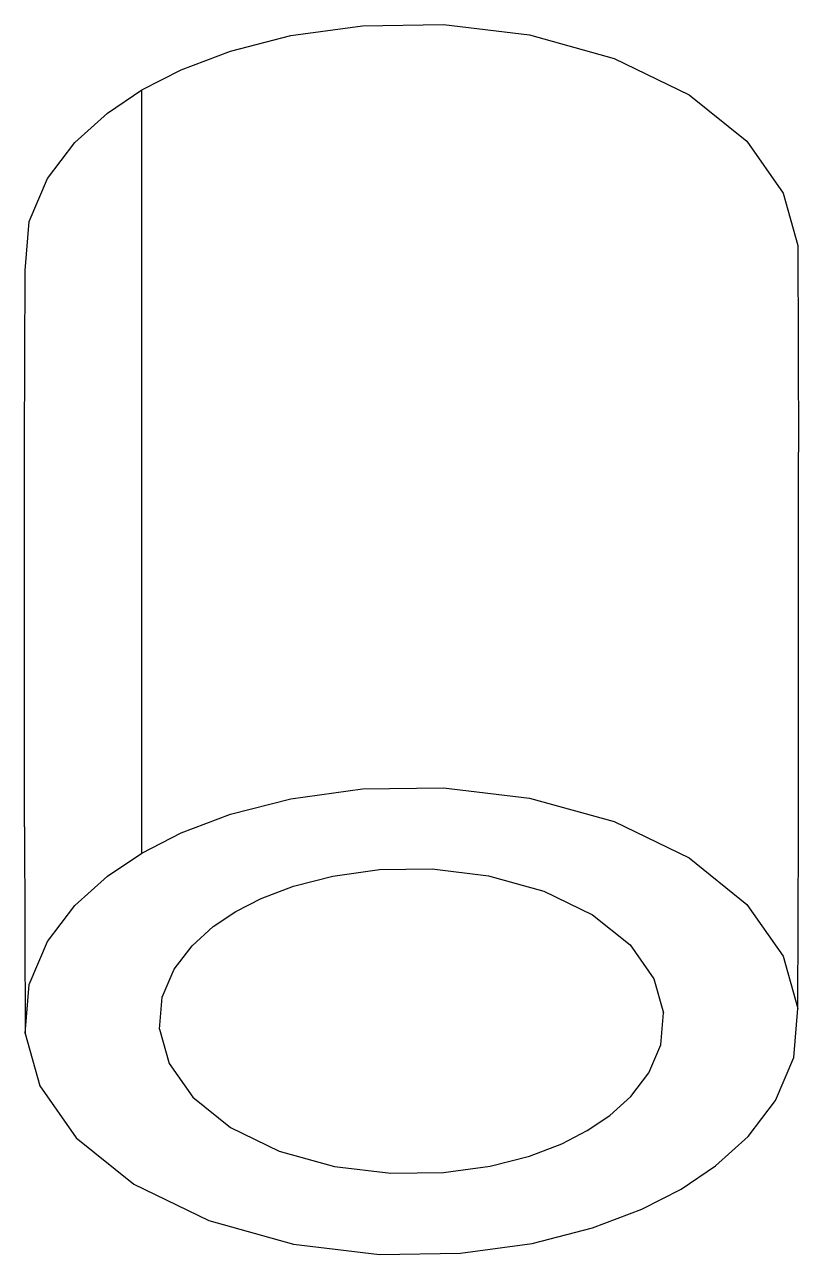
# Model space of a CAD drawing. Header units: millimetres. Extents: x -23.9 to 23.9, y -9.1 to 25.1.
# Drawn here: x 19.3 to 23.9, y -9.11 to -1.8 of the extents above.
import ezdxf

# ---------------------------------------------------------------- set-up
doc = ezdxf.new("R2010")
doc.units = ezdxf.units.MM
doc.layers.add('VISIBLE', color=7, linetype='Continuous')

msp = doc.modelspace()

# ---------------------------------------------------------------- linework, layer by layer
at = {"layer": 'VISIBLE'}
for p, q in [((20.8805, -1.8662), (21.3059, -1.808)), ((21.3059, -1.808), (21.7873, -1.8015)), ((21.7873, -1.8015), (22.2996, -1.8631)), ((20.5216, -1.9586), (20.8805, -1.8662)), ((22.2996, -1.8631), (22.8026, -2.003)), ((20.2287, -2.0703), (20.5216, -1.9586)), ((22.8026, -2.003), (23.2478, -2.2189)), ((19.9955, -2.1902), (20.2287, -2.0703)), ((19.7906, -2.3277), (19.9955, -2.1902)), ((19.9955, -6.7278), (19.9955, -2.1902)), ((23.2478, -2.2189), (23.5915, -2.4945)), ((19.5976, -2.5016), (19.7906, -2.3277)), ((19.4345, -2.7161), (19.5976, -2.5016)), ((23.5915, -2.4945), (23.8078, -2.8029)), ((19.326, -2.9717), (19.4345, -2.7161)), ((23.8078, -2.8029), (23.8946, -3.1146)), ((19.3012, -3.2628), (19.326, -2.9717)), ((23.8946, -3.1146), (23.8977, -4.3434)), ((19.2982, -4.3028), (19.3012, -3.2628)), ((19.2982, -6.5716), (19.2982, -4.3028)), ((23.8977, -6.6123), (23.8977, -4.3434)), ((20.8805, -6.4039), (21.3059, -6.3457)), ((21.3059, -6.3457), (21.7873, -6.3392)), ((21.7873, -6.3392), (22.2996, -6.4008)), ((20.5216, -6.4963), (20.8805, -6.4039)), ((22.2996, -6.4008), (22.8026, -6.5406)), ((20.2287, -6.608), (20.5216, -6.4963)), ((19.2982, -6.5716), (19.3012, -7.8004)), ((22.8026, -6.5406), (23.2478, -6.7566)), ((19.9955, -6.7278), (20.2287, -6.608)), ((23.8946, -7.6523), (23.8977, -6.6123)), ((19.7906, -6.8654), (19.9955, -6.7278)), ((23.2478, -6.7566), (23.5915, -7.0322)), ((19.5976, -7.0393), (19.7906, -6.8654)), ((20.8959, -6.9241), (21.13, -6.8639)), ((21.13, -6.8639), (21.4075, -6.8259)), ((21.4075, -6.8259), (21.7215, -6.8217)), ((21.7215, -6.8217), (22.0556, -6.8619)), ((22.0556, -6.8619), (22.3836, -6.9531)), ((20.7049, -6.997), (20.8959, -6.9241)), ((20.5528, -7.0752), (20.7049, -6.997)), ((22.3836, -6.9531), (22.6739, -7.0939)), ((19.4345, -7.2538), (19.5976, -7.0393)), ((20.4193, -7.1649), (20.5528, -7.0752)), ((23.5915, -7.0322), (23.8078, -7.3406)), ((20.2934, -7.2783), (20.4193, -7.1649)), ((22.6739, -7.0939), (22.8981, -7.2737)), ((19.326, -7.5094), (19.4345, -7.2538)), ((20.187, -7.4181), (20.2934, -7.2783)), ((22.8981, -7.2737), (23.0391, -7.4748)), ((23.8078, -7.3406), (23.8946, -7.6523)), ((20.1162, -7.5849), (20.187, -7.4181)), ((19.3012, -7.8004), (19.326, -7.5094)), ((23.0391, -7.4748), (23.0958, -7.678)), ((20.1, -7.7747), (20.1162, -7.5849)), ((23.8698, -7.9433), (23.8946, -7.6523)), ((23.0796, -7.8678), (23.0958, -7.678)), ((19.3012, -7.8004), (19.388, -8.1121)), ((20.1, -7.7747), (20.1567, -7.978)), ((23.0088, -8.0346), (23.0796, -7.8678)), ((23.7613, -8.1989), (23.8698, -7.9433)), ((20.1567, -7.978), (20.2977, -8.1791)), ((22.9025, -8.1744), (23.0088, -8.0346)), ((19.388, -8.1121), (19.6043, -8.4205)), ((20.2977, -8.1791), (20.5219, -8.3588)), ((22.7766, -8.2878), (22.9025, -8.1744)), ((23.5982, -8.4134), (23.7613, -8.1989)), ((22.643, -8.3776), (22.7766, -8.2878)), ((20.5219, -8.3588), (20.8122, -8.4996)), ((22.4909, -8.4557), (22.643, -8.3776)), ((19.6043, -8.4205), (19.948, -8.6961)), ((22.2999, -8.5286), (22.4909, -8.4557)), ((23.4052, -8.5873), (23.5982, -8.4134)), ((20.8122, -8.4996), (21.1403, -8.5909)), ((22.0658, -8.5888), (22.2999, -8.5286)), ((21.1403, -8.5909), (21.4744, -8.6311)), ((21.4744, -8.6311), (21.7883, -8.6268)), ((21.7883, -8.6268), (22.0658, -8.5888)), ((23.2003, -8.7249), (23.4052, -8.5873)), ((19.948, -8.6961), (20.3932, -8.9121)), ((22.9671, -8.8448), (23.2003, -8.7249)), ((22.6743, -8.9565), (22.9671, -8.8448)), ((20.3932, -8.9121), (20.8962, -9.0519)), ((22.3153, -9.0488), (22.6743, -8.9565)), ((20.8962, -9.0519), (21.4085, -9.1136)), ((21.8899, -9.107), (22.3153, -9.0488)), ((21.4085, -9.1136), (21.8899, -9.107))]:
    msp.add_line(p, q, dxfattribs=at)

doc.saveas('drawing.dxf')
